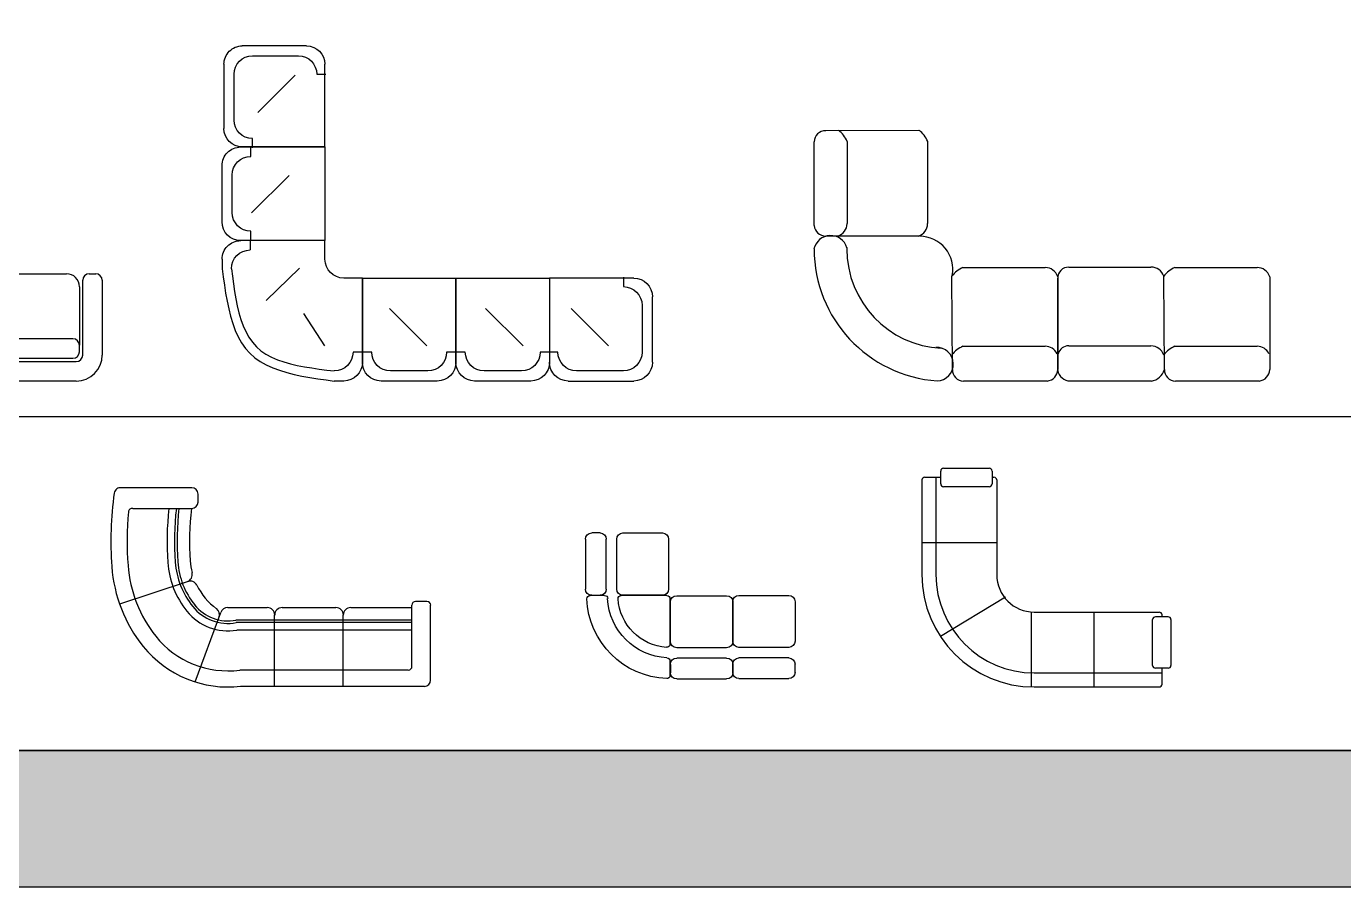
# Model space of a CAD drawing. Header units: millimetres. Extents: x -3748 to 33692, y 23664 to 39219.
# Drawn here: x 3053 to 13190, y 23664 to 30281 of the extents above; entities that cross this region are included whole.
import ezdxf

# ---------------------------------------------------------------- set-up
doc = ezdxf.new("R2010")
doc.units = ezdxf.units.MM
doc.layers.add('www.cad-blocks.net', color=7, linetype='Continuous')

# ---------------------------------------------------------------- blocks, each defined once
blk = doc.blocks.new('A$C2AFA021D')
for p, q in [((0.8, 2.3), (0.2, 2.3)), ((0.85, 2.2), (0.85, 2.25)), ((0.2, 2.15), (0.8, 2.15)), ((0, 2.1), (0, 0.2)), ((0.15, 0.2), (0.15, 2.1)), ((0.175, 1.55), (0.175, 2.075)), ((0.225, 2.125), (0.275, 2.125)), ((0.75, 2.125), (0.275, 2.125)), ((0.325, 2.075), (0.325, 1.55)), ((0.85, 1.6), (0.85, 2.025)), ((0.175, 0.875), (0.175, 1.425)), ((0.275, 1.5), (0.225, 1.5)), ((0.225, 1.475), (0.275, 1.475)), ((0.275, 1.5), (0.75, 1.5)), ((0.75, 1.475), (0.275, 1.475)), ((0.325, 1.425), (0.325, 0.875)), ((0.85, 0.925), (0.85, 1.375)), ((0.275, 0.825), (0.225, 0.825)), ((0.275, 0.825), (0.75, 0.825)), ((0.975, 0.825), (1.4, 0.825)), ((1.625, 0.825), (2.075, 0.825)), ((2.3, 0.825), (2.725, 0.825)), ((2.9, 0.825), (2.95, 0.825)), ((0.175, 0.225), (0.175, 0.75)), ((0.225, 0.8), (0.275, 0.8)), ((0.75, 0.8), (0.275, 0.8)), ((0.325, 0.75), (0.325, 0.225)), ((0.875, 0.275), (0.875, 0.725)), ((1.5, 0.725), (1.5, 0.275)), ((1.525, 0.275), (1.525, 0.725)), ((2.175, 0.725), (2.175, 0.275)), ((2.2, 0.275), (2.2, 0.725)), ((2.825, 0.725), (2.825, 0.275)), ((2.85, 0.2), (2.85, 0.775)), ((3, 0.775), (3, 0.2)), ((0.85, 0.275), (0.85, 0.7)), ((1.45, 0.325), (0.925, 0.325)), ((2.125, 0.325), (1.575, 0.325)), ((2.775, 0.325), (2.25, 0.325)), ((0.875, 0.275), (0.875, 0.225)), ((1.5, 0.225), (1.5, 0.275)), ((1.525, 0.275), (1.525, 0.225)), ((2.175, 0.225), (2.175, 0.275)), ((2.2, 0.275), (2.2, 0.225)), ((2.825, 0.225), (2.825, 0.275)), ((0.8, 0.15), (0.2, 0.15)), ((0.275, 0.175), (0.225, 0.175)), ((0.275, 0.175), (0.75, 0.175)), ((0.925, 0.175), (1.45, 0.175)), ((0.925, 0.15), (2.8, 0.15)), ((1.575, 0.175), (2.125, 0.175)), ((2.25, 0.175), (2.775, 0.175)), ((0.85, 0), (0.85, 0.1)), ((0.875, 0.1), (0.875, 0)), ((0.2, 0), (0.85, 0)), ((2.8, 0), (0.875, 0))]:
    blk.add_line(p, q)
for centre, radius, start, end in [((0.2, 2.1), 0.2, 90, 180), ((0.8, 2.25), 0.05, 0, 90), ((0.2, 2.1), 0.05, 90, 180), ((0.8, 2.2), 0.05, 270, 0), ((0.225, 2.075), 0.05, 90, 180), ((0.275, 2.075), 0.05, 0, 90), ((0.75, 2.025), 0.1, 0, 90), ((0.225, 1.55), 0.05, 180, 270), ((0.275, 1.55), 0.05, 270, 0), ((0.75, 1.6), 0.1, 270, 0), ((0.225, 1.425), 0.05, 90, 180), ((0.275, 1.425), 0.05, 0, 90), ((0.75, 1.375), 0.1, 360, 90), ((0.75, 0.925), 0.1, 270, 0), ((0.225, 0.875), 0.05, 180, 270), ((0.275, 0.875), 0.05, 270, 0), ((0.975, 0.725), 0.1, 90, 180), ((1.4, 0.725), 0.1, 0, 90), ((1.625, 0.725), 0.1, 90, 180), ((2.075, 0.725), 0.1, 0, 90), ((2.3, 0.725), 0.1, 90, 180), ((2.725, 0.725), 0.1, 0, 90), ((2.9, 0.775), 0.05, 90, 180), ((2.95, 0.775), 0.05, 0, 90), ((0.225, 0.75), 0.05, 90, 180), ((0.275, 0.75), 0.05, 0, 90), ((0.75, 0.7), 0.1, 0, 90), ((0.925, 0.275), 0.05, 90, 180), ((1.45, 0.275), 0.05, 360, 90), ((1.575, 0.275), 0.05, 90, 180), ((2.125, 0.275), 0.05, 360, 90), ((2.25, 0.275), 0.05, 90, 180), ((2.775, 0.275), 0.05, 360, 90), ((0.225, 0.225), 0.05, 180, 270), ((0.275, 0.225), 0.05, 270, 0), ((0.75, 0.275), 0.1, 270, 0), ((0.925, 0.225), 0.05, 180, 270), ((1.45, 0.225), 0.05, 270, 0), ((1.575, 0.225), 0.05, 180, 270), ((2.125, 0.225), 0.05, 270, 0), ((2.25, 0.225), 0.05, 180, 270), ((2.775, 0.225), 0.05, 270, 0), ((0.2, 0.2), 0.2, 180, 270), ((0.2, 0.2), 0.05, 180, 270), ((0.8, 0.1), 0.05, 0, 90), ((0.925, 0.1), 0.05, 90, 180), ((2.8, 0.2), 0.2, 270, 0), ((2.8, 0.2), 0.05, 270, 0)]:
    blk.add_arc(centre, radius, start, end)
blk = doc.blocks.new('A$C4B324E0D')
at = {"color": 7, "linetype": 'Continuous'}
for points in [[(-0.4032, -0.0374), (-0.3959, 0.0153), (-0.3883, 0.0678), (-0.3801, 0.1195), (-0.3709, 0.1704), (-0.3605, 0.22), (-0.3485, 0.2679), (-0.3346, 0.314), (-0.3185, 0.3579), (-0.2998, 0.3993), (-0.2783, 0.4378), (-0.2537, 0.4731), (-0.2255, 0.5049), (-0.1936, 0.5331), (-0.1583, 0.5578), (-0.1198, 0.5793), (-0.0785, 0.5979), (-0.0346, 0.614), (0.0115, 0.628), (0.0595, 0.64), (0.1091, 0.6504), (0.1599, 0.6595), (0.2117, 0.6678), (0.2641, 0.6753), (0.3168, 0.6826)], [(0.3768, 0.6826), (0.3168, 0.6826)], [(0.9768, 0.6826), (0.6168, 0.6826)], [(1.5769, 0.6826), (1.2168, 0.6826)], [(1.8168, 0.6826), (2.2368, 0.6826)], [(-0.3432, -0.0374), (-0.3369, 0.0114), (-0.3303, 0.0599), (-0.3232, 0.1078), (-0.3151, 0.1548), (-0.3059, 0.2006), (-0.2951, 0.2449), (-0.2826, 0.2874), (-0.2681, 0.3278), (-0.2511, 0.3658), (-0.2315, 0.4011), (-0.2089, 0.4335), (-0.1831, 0.4625), (-0.1538, 0.488), (-0.1214, 0.5102), (-0.086, 0.5294), (-0.0479, 0.546), (-0.0075, 0.5602), (0.035, 0.5722), (0.0793, 0.5825), (0.125, 0.5914), (0.172, 0.599), (0.2198, 0.6057), (0.2682, 0.6119), (0.3168, 0.6177)], [(0.3168, 0.6177), (0.3168, 0.6177)], [(0.9168, 0.6177), (0.6768, 0.6177)], [(1.5168, 0.6177), (1.2768, 0.6177)], [(2.1704, 0.6177), (1.8704, 0.6177)], [(0.4968, 0.0226), (0.4968, 0.5626)], [(0.4968, 0.5626), (0.4968, 0.0226), (1.0968, 0.0226)], [(1.0968, 0.5626), (1.0968, 0.0226), (1.6968, 0.0226)], [(1.0968, 0.0226), (1.0968, 0.5626)], [(1.6968, 0.0226), (1.6968, 0.5626)], [(2.2368, 0.0226), (1.6968, 0.0226), (1.6968, 0.5626)], [(2.3569, 0.5626), (2.3569, 0.1426)], [(0.255, 0.4573), (0.1211, 0.2495)], [(0.4968, 0.4977), (0.4368, 0.4977), (0.4368, 0.4977)], [(0.5569, 0.4977), (0.5569, 0.4977), (0.4968, 0.4977)], [(0.9111, 0.4573), (0.6711, 0.2173)], [(1.0968, 0.4977), (1.0368, 0.4977), (1.0368, 0.4977)], [(1.1569, 0.4977), (1.1569, 0.4977), (1.0968, 0.4977)], [(1.527, 0.4573), (1.287, 0.2173)], [(1.6969, 0.4977), (1.6368, 0.4977), (1.6368, 0.4977)], [(1.7504, 0.4977), (1.7504, 0.4977), (1.6904, 0.4977)], [(2.0759, 0.4573), (1.8359, 0.2173)], [(2.2904, 0.1977), (2.2904, 0.4977)], [(-0.1199, 0.1664), (0.0943, -0.0414)], [(0.4968, 0.0226), (0.3768, 0.0226)], [(2.1704, 0.0177), (2.1704, 0.0777), (2.1704, 0.0777)], [(-0.4032, -0.0974), (-0.4032, -0.0374)], [(-0.3432, -0.0374), (-0.3432, -0.0374)], [(-0.2232, -0.2174), (-0.2232, -0.1574), (-0.2232, -0.1574)], [(0.2568, -0.0974), (0.2568, -0.2174)], [(-0.2832, -0.8174), (0.2568, -0.8174), (0.2568, -0.2174)], [(0.2568, -0.2174), (-0.2832, -0.2174)], [(0.2568, -0.2174), (-0.2832, -0.2174)], [(-0.2183, -0.2174), (-0.2183, -0.2774), (-0.2183, -0.2774)], [(-0.4032, -0.3374), (-0.4032, -0.6974)], [(-0.3383, -0.3974), (-0.3383, -0.6374)], [(-0.2136, -0.3946), (0.0264, -0.6346)], [(-0.2183, -0.7574), (-0.2183, -0.7574), (-0.2183, -0.8174)], [(0.2568, -0.8174), (-0.2832, -0.8174)], [(-0.2732, -0.8174), (0.2568, -0.8174), (0.2568, -1.3475)], [(-0.208, -0.8126), (-0.208, -0.8715), (-0.208, -0.8715)], [(0.2568, -0.8174), (0.2568, -1.3475)], [(-0.391, -1.3475), (-0.391, -0.9352)], [(-0.3258, -0.9893), (-0.3258, -1.2838)], [(-0.1734, -1.0387), (0.0666, -1.2787)], [(0.2043, -1.2838), (0.2043, -1.2838), (0.2632, -1.2838)], [(-0.208, -1.4016), (0.0865, -1.4016)], [(0.1391, -1.4653), (-0.2732, -1.4653)]]:
    blk.add_lwpolyline(points, dxfattribs=at)
for centre, radius, start, end in [((0.3768, 0.5626), 0.12, 0, 90), ((0.6168, 0.5626), 0.12, 90, 180), ((0.9768, 0.5626), 0.12, 0, 90), ((1.2168, 0.5626), 0.12, 90, 180), ((1.5769, 0.5626), 0.12, 0, 90), ((1.8168, 0.5626), 0.12, 90, 180), ((2.2368, 0.5626), 0.12, 0, 90), ((0.3168, 0.4977), 0.12, 0, 90), ((0.6768, 0.4977), 0.12, 90, 180), ((0.9168, 0.4977), 0.12, 0, 90), ((1.2768, 0.4977), 0.12, 90, 180), ((1.5168, 0.4977), 0.12, 0, 90), ((1.8704, 0.4977), 0.12, 90, 180), ((2.1704, 0.4977), 0.12, 0, 90), ((2.1704, 0.1977), 0.12, 270, 0), ((2.2368, 0.1426), 0.12, 270, 0), ((0.3768, -0.0974), 0.12, 90, 180), ((-0.2232, -0.0374), 0.12, 180, 270), ((-0.2832, -0.0974), 0.12, 179.9997, 270), ((-0.2832, -0.3374), 0.12, 90, 180), ((-0.2183, -0.3974), 0.12, 90, 180), ((-0.2183, -0.6374), 0.12, 180, 270), ((-0.2832, -0.6974), 0.12, 179.9997, 270), ((-0.2732, -0.9352), 0.1178, 90, 180), ((-0.208, -0.9893), 0.1178, 90, 180), ((-0.2732, -1.3475), 0.1178, 179.9997, 270), ((-0.208, -1.2838), 0.1178, 180, 270), ((0.0865, -1.2838), 0.1178, 270, 0), ((0.1391, -1.3475), 0.1178, 270, 0)]:
    blk.add_arc(centre, radius, start, end, dxfattribs=at)
blk = doc.blocks.new('A$C58C6152E')
at = {"color": 82, "xscale": 1.5, "yscale": 1.5, "zscale": 1.5, "rotation": 90}
blk.add_blockref('A$C4B324E0D', (1.024, 0.605), dxfattribs=at)
blk = doc.blocks.new('A$C15DC316E')
at = {"xscale": -1, "rotation": 270}
blk.add_blockref('A$C58C6152E', (0, 0), dxfattribs=at)
blk = doc.blocks.new('A$C5F6A1817')
for p, q in [((0.807, 1.928, -342.856), (0.09, 1.925, -342.856)), ((0.001, 1.196, -342.856), (0.001, 1.84, -342.856)), ((0.254, 1.843, -342.856), (0.254, 1.211, -342.856)), ((0.874, 1.843, -342.856), (0.874, 1.211, -342.856)), ((0.804, 1.115, -342.856), (0.09, 1.115, -342.856)), ((0.183, 1.115, -342.856), (0.181, 1.115, -342.856)), ((0.252, 1.026, -342.856), (0.252, 1.017, -342.856)), ((1.146, 0.873, -342.856), (1.779, 0.873, -342.856)), ((1.96, 0.876, -342.856), (2.433, 0.876, -342.856)), ((2.433, 0.876, -342.856), (2.592, 0.876, -342.856)), ((2.777, 0.873, -342.856), (3.41, 0.873, -342.856)), ((1.064, 0.089, -342.856), (1.061, 0.806, -342.856)), ((1.875, 0.802, -342.856), (1.875, 0.089, -342.856)), ((1.875, 0.081, -342.856), (1.875, 0.791, -342.856)), ((2.696, 0.089, -342.856), (2.692, 0.806, -342.856)), ((3.506, 0.802, -342.856), (3.506, 0.089, -342.856)), ((1.146, 0.267, -342.856), (1.779, 0.267, -342.856)), ((1.96, 0.271, -342.856), (2.433, 0.271, -342.856)), ((2.433, 0.271, -342.856), (2.592, 0.271, -342.856)), ((2.777, 0.267, -342.856), (3.41, 0.267, -342.856)), ((1.793, 0, -342.856), (1.15, 0, -342.856)), ((2.596, 0, -342.856), (1.971, 0, -342.856)), ((3.425, 0, -342.856), (2.781, 0, -342.856))]:
    blk.add_line(p, q)
for centre, radius, start, end in [((0.063, 1.762, -342.856), 0.208, 22.9498, 53.1162), ((0.683, 1.762, -342.856), 0.208, 22.9498, 53.1162), ((0.086, 1.84, -342.856), 0.0852, 87.5912, 180), ((0.127, 0.988, -342.856), 0.131, 16.7665, 167.5739), ((0.09, 1.204, -342.856), 0.0891, 184.9502, 270), ((0.153, 1.211, -342.856), 0.101, 287.7112, 0), ((0.773, 1.211, -342.856), 0.101, 287.7112, 0), ((1.018, 1.017, -342.856), 1.018, 180.0517, 266.013), ((1.018, 1.017, -342.856), 0.766, 180, 267.0841), ((0.813, 0.858, -342.856), 0.255, 349.3994, 90), ((1.227, 0.682, -342.856), 0.208, 112.9498, 143.1162), ((1.779, 0.772, -342.856), 0.101, 17.7112, 90), ((1.96, 0.791, -342.856), 0.085, 89.971, 180), ((2.592, 0.77, -342.856), 0.106, 19.7589, 90), ((2.858, 0.682, -342.856), 0.208, 112.9498, 143.1162), ((3.41, 0.772, -342.856), 0.101, 17.7112, 90), ((0.942, 0.13, -342.856), 0.129, 271.9879, 91.9879), ((1.227, 0.076, -342.856), 0.208, 112.9498, 143.1162), ((1.779, 0.166, -342.856), 0.101, 25.9257, 90), ((1.96, 0.186, -342.856), 0.085, 89.971, 163.2423), ((2.592, 0.164, -342.856), 0.106, 19.7589, 90), ((2.858, 0.076, -342.856), 0.208, 112.9498, 143.1162), ((3.41, 0.166, -342.856), 0.101, 25.9257, 90), ((1.15, 0.085, -342.856), 0.0852, 177.5912, 270), ((1.786, 0.089, -342.856), 0.0891, 274.9502, 0), ((1.971, 0.098, -342.856), 0.0975, 189.5558, 270), ((2.575, 0.124, -342.856), 0.126, 279.5063, 343.732), ((2.781, 0.085, -342.856), 0.0852, 177.5912, 270), ((3.417, 0.089, -342.856), 0.0891, 274.9502, 0)]:
    blk.add_arc(centre, radius, start, end)
blk = doc.blocks.new('A$C53860852')
for p, q in [((0.623, 1.532), (0.081, 1.532)), ((0.671, 1.421), (0.671, 1.484)), ((0.168, 1.373), (0.623, 1.373)), ((0.587, 0.81), (0.067, 0.637)), ((1.203, 0.61), (0.9, 0.61)), ((1.731, 0.61), (1.318, 0.61)), ((2.316, 0.61), (1.846, 0.61)), ((2.316, 0.159), (2.316, 0.629)), ((2.432, 0.658), (2.345, 0.658)), ((2.46, 0.053), (2.46, 0.629)), ((0.648, 0.039), (0.846, 0.573)), ((2.316, 0.514), (0.962, 0.514)), ((1.26, 0.005), (1.26, 0.553)), ((1.788, 0.005), (1.788, 0.553)), ((2.316, 0.495), (0.964, 0.495)), ((2.316, 0.437), (0.969, 0.437)), ((2.288, 0.13), (0.991, 0.13)), ((2.412, 0.005), (0.999, 0.005))]:
    blk.add_line(p, q)
for centre, radius, start, end in [((0.073, 1.485), 0.048, 81.0213, 172.0603), ((0.623, 1.484), 0.048, 0, 90), ((2.695, 1.119), 2.695, 172.0603, 184.1078), ((0.623, 1.421), 0.048, 270, 0), ((2.695, 1.119), 2.57, 174.9197, 184.1078), ((0.163, 1.344), 0.0288, 81.0213, 174.9197), ((2.695, 1.119), 2.263, 173.5686, 184.1078), ((2.695, 1.119), 2.206, 173.3999, 184.1078), ((2.695, 1.119), 2.186, 173.3417, 184.1078), ((2.695, 1.119), 2.09, 173.0344, 184.1078), ((1.109, 1.005), 1.105, 184.1078, 218.8434), ((1.109, 1.005), 0.98, 184.1078, 218.8434), ((1.109, 1.005), 0.673, 184.1078, 218.8434), ((1.109, 1.005), 0.615, 184.1078, 218.8434), ((1.109, 1.005), 0.596, 184.1078, 218.8434), ((1.109, 1.005), 0.5, 184.1078, 194.5389), ((0.569, 0.865), 0.0576, 288.4437, 14.5389), ((0.609, 0.757), 0.0576, 26.4073, 108.4437), ((1.109, 1.005), 0.5, 206.4073, 233.6507), ((0.901, 0.838), 0.349, 218.8434, 280.3607), ((0.901, 0.838), 0.33, 218.8434, 280.659), ((0.9, 0.553), 0.0576, 90, 159.718), ((1.203, 0.553), 0.0576, 0, 90), ((1.318, 0.553), 0.0576, 90, 180), ((1.731, 0.553), 0.0576, 0, 90), ((1.846, 0.553), 0.0576, 90, 180), ((2.345, 0.629), 0.0288, 90, 180), ((2.432, 0.629), 0.0288, 0, 90), ((0.901, 0.838), 0.406, 218.8434, 279.5965), ((0.778, 0.556), 0.0576, 339.7176, 53.6507), ((0.901, 0.838), 0.838, 218.8434, 276.6771), ((0.901, 0.838), 0.714, 218.8434, 277.2382), ((2.288, 0.159), 0.0288, 270, 0), ((2.412, 0.053), 0.048, 270, 0)]:
    blk.add_arc(centre, radius, start, end)
blk = doc.blocks.new('A$C07504927')
for p, q in [((1.325, 1.123), (1.021, 1.123)), ((1.501, 1.123), (1.565, 1.123)), ((0.973, 1.075), (0.973, 0.691)), ((1.373, 0.691), (1.373, 1.075)), ((1.453, 0.691), (1.453, 1.075)), ((1.613, 1.075), (1.613, 0.691)), ((0.432, 0.642), (0.048, 0.642)), ((0.911, 0.64), (0.527, 0.64)), ((0.963, 0.618), (0.963, 0.267)), ((0.987, 0.642), (1.338, 0.642)), ((1.021, 0.643), (1.325, 0.643)), ((1.466, 0.642), (1.578, 0.642)), ((1.565, 0.643), (1.501, 0.643)), ((0, 0.594), (0, 0.29)), ((0.479, 0.592), (0.479, 0.288)), ((0.48, 0.29), (0.48, 0.594)), ((0.959, 0.288), (0.959, 0.592)), ((0.048, 0.242), (0.432, 0.242)), ((0.527, 0.24), (0.911, 0.24)), ((0, 0.05), (0, 0.114)), ((0.048, 0.162), (0.432, 0.162)), ((0.479, 0.048), (0.479, 0.112)), ((0.48, 0.114), (0.48, 0.05)), ((0.527, 0.16), (0.911, 0.16)), ((0.959, 0.112), (0.959, 0.048)), ((0.963, 0.138), (0.963, 0.026)), ((0.432, 0.002), (0.048, 0.002)), ((0.911, 0), (0.527, 0))]:
    blk.add_line(p, q)
for centre, radius, start, end in [((1.021, 1.075), 0.048, 90, 180), ((1.325, 1.075), 0.048, 0, 90), ((1.501, 1.075), 0.048, 90, 180), ((1.565, 1.075), 0.048, 0, 90), ((0.048, 0.594), 0.048, 90, 180), ((0.432, 0.594), 0.048, 0, 90), ((0.527, 0.592), 0.048, 90, 180), ((0.911, 0.592), 0.048, 0, 90), ((0.987, 0.618), 0.024, 90, 180), ((1.021, 0.691), 0.048, 180, 270), ((0.963, 0.642), 0.48, 272.7294, 357.2706), ((0.963, 0.642), 0.64, 272.2329, 357.7671), ((0.963, 0.642), 0.4, 273.6597, 356.3403), ((1.325, 0.691), 0.048, 270, 0), ((1.338, 0.618), 0.024, 356.3403, 90), ((1.466, 0.618), 0.024, 90, 177.2706), ((1.501, 0.691), 0.048, 180, 270), ((1.565, 0.691), 0.048, 270, 0), ((1.578, 0.618), 0.024, 357.7671, 90), ((0.048, 0.29), 0.048, 180, 270), ((0.432, 0.29), 0.048, 270, 0), ((0.527, 0.288), 0.048, 180, 270), ((0.911, 0.288), 0.048, 270, 0), ((0.987, 0.267), 0.024, 180, 273.6597), ((0.048, 0.114), 0.048, 90, 180), ((0.432, 0.114), 0.048, 0, 90), ((0.527, 0.112), 0.048, 90, 180), ((0.911, 0.112), 0.048, 0, 90), ((0.987, 0.138), 0.024, 92.7294, 180), ((0.048, 0.05), 0.048, 180, 270), ((0.432, 0.05), 0.048, 270, 0), ((0.527, 0.048), 0.048, 180, 270), ((0.911, 0.048), 0.048, 270, 0), ((0.987, 0.026), 0.024, 180, 272.2329)]:
    blk.add_arc(centre, radius, start, end)
blk = doc.blocks.new('A$C42183DBB')
for p, q in [((0.144, 1.661), (0.144, 1.562)), ((0.166, 1.682), (0.518, 1.682)), ((0.54, 1.661), (0.54, 1.562)), ((0, 1.592), (0, 0.864)), ((0.022, 1.614), (0.144, 1.614)), ((0.108, 1.614), (0.108, 0.864)), ((0.166, 1.541), (0.518, 1.541)), ((0.54, 1.614), (0.554, 1.614)), ((0.576, 1.592), (0.576, 0.864)), ((0, 1.11), (0.576, 1.11)), ((0.643, 0.69), (0.142, 0.389)), ((0.84, 0.576), (0.84, 0)), ((0.864, 0.576), (1.826, 0.576)), ((1.322, 0.576), (1.322, 0)), ((1.775, 0.166), (1.775, 0.518)), ((1.895, 0.54), (1.797, 0.54)), ((1.848, 0.54), (1.848, 0.554)), ((1.917, 0.166), (1.917, 0.518)), ((0.864, 0.108), (1.848, 0.108)), ((1.895, 0.144), (1.797, 0.144)), ((1.848, 0.022), (1.848, 0.144)), ((0.864, 0), (1.826, 0))]:
    blk.add_line(p, q)
for centre, radius, start, end in [((0.166, 1.661), 0.0216, 90, 180), ((0.518, 1.661), 0.0216, 0, 90), ((0.022, 1.592), 0.0216, 90, 180), ((0.166, 1.562), 0.0216, 180, 270), ((0.518, 1.562), 0.0216, 270, 0), ((0.554, 1.592), 0.0216, 0, 90), ((0.864, 0.864), 0.864, 180, 270), ((0.864, 0.864), 0.756, 180, 270), ((0.864, 0.864), 0.288, 180, 270), ((1.797, 0.518), 0.0216, 90, 180), ((1.826, 0.554), 0.0216, 0, 90), ((1.895, 0.518), 0.0216, 0, 90), ((1.797, 0.166), 0.0216, 180, 270), ((1.895, 0.166), 0.0216, 270, 0), ((1.826, 0.022), 0.0216, 270, 0)]:
    blk.add_arc(centre, radius, start, end)
blk = doc.blocks.new('FORMAT')
at = {"layer": 'www.cad-blocks.net', "true_color": 0x546d8e}
h = blk.add_hatch(color=155, dxfattribs=at)
h.set_gradient(color1=(68, 68, 68), color2=(84, 109, 142), tint=1)
h.paths.add_polyline_path([(33692, 23664), (33692, 24712), (-19, 24712), (-19, 23664)])
h.paths.add_polyline_path([(19068, 23999), (33305, 23999), (33305, 24460), (19068, 24460)], flags=24)
at = {"layer": 'www.cad-blocks.net', "color": 155, "true_color": 0x546d8e}
for p, q in [((347, 27281), (23370, 27281)), ((33692, 24712), (-19, 24712)), ((-19, 24712), (33692, 24712)), ((-19, 23664), (33692, 23664))]:
    blk.add_line(p, q, dxfattribs=at)
at = {"layer": 'www.cad-blocks.net'}
blk.add_line((-19, 24712), (33692, 24712), dxfattribs=at)
at = {"layer": 'www.cad-blocks.net', "color": 155, "true_color": 0x546d8e}
blk.add_lwpolyline([(-19, 38171), (33692, 38171), (33692, 24712), (-19, 24712)], close=True, dxfattribs=at)

msp = doc.modelspace()

# ---------------------------------------------------------------- block references
msp.add_blockref('FORMAT', (0, 0))
for name, p, xscale, yscale, zscale in [('A$C15DC316E', (4559, 27553), 800, 800, 800), ('A$C2AFA021D', (637, 27553), 1000, 1000, 1000), ('A$C5F6A1817', (9115, 27553), 1000, 1000, 1000), ('A$C42183DBB', (9945, 25200), 1000, 1000, 1000), ('A$C53860852', (3704, 25200), 1000, 1000, 1000), ('A$C07504927', (8969, 25262), -1000, 1000, 1000)]:
    msp.add_blockref(name, p, dxfattribs=dict(xscale=xscale, yscale=yscale, zscale=zscale))

doc.saveas('drawing.dxf')
